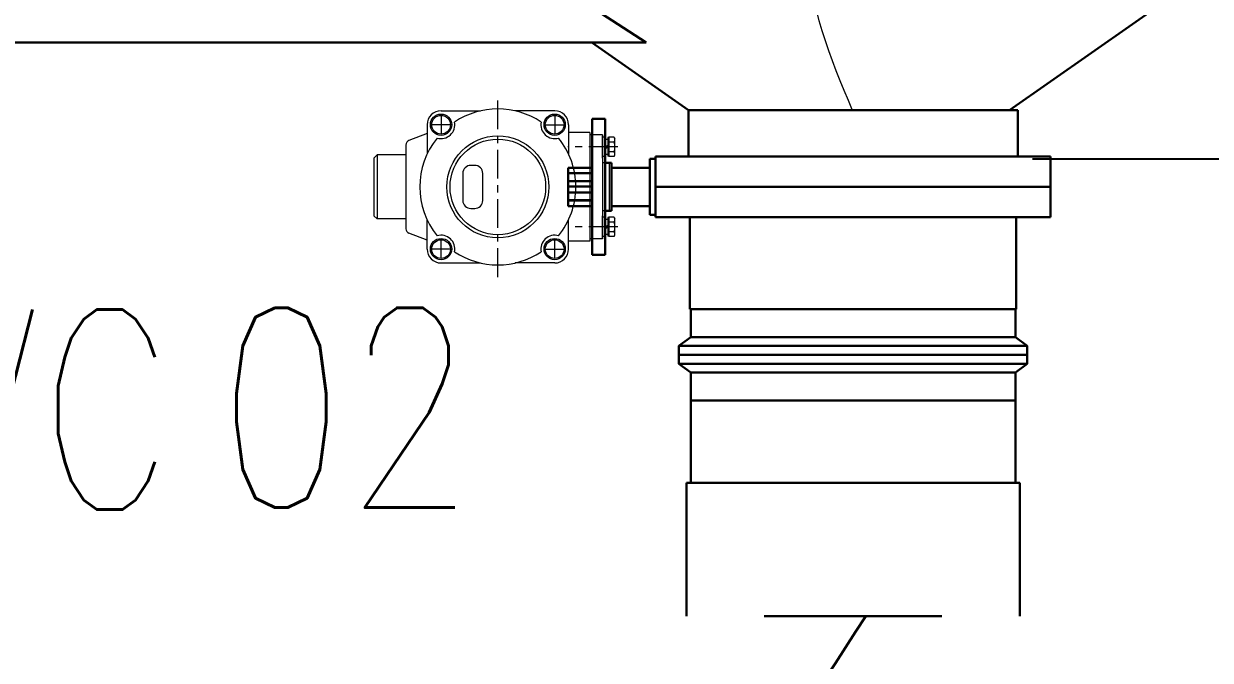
# Model space of a CAD drawing. Header units: inches. Extents: x 10149 to 11899, y 21917 to 23140.
# Drawn here: x 11823.12 to 11840.92, y 22428.53 to 22438.08 of the extents above; entities that cross this region are included whole.
import ezdxf
from ezdxf.enums import TextEntityAlignment as Align

# ---------------------------------------------------------------- set-up
doc = ezdxf.new("R2010")
doc.units = ezdxf.units.IN
doc.header["$MEASUREMENT"] = 0
doc.linetypes.add('AM_ISO08W050x2', pattern=[9, 6, -0.75, 1.5, -0.75])
doc.linetypes.add('CENTER', pattern=[50.8, 31.75, -6.35, 6.35, -6.35])
for name, color, linetype, lineweight in [('19 Pipe Process', 30, 'Continuous', 30), ('31 Equipment', 7, 'Continuous', 9), ('61 Revision Cloud', 1, 'Continuous', 9), ('Pipe-steam', 6, 'Continuous', 30), ('中心线', 1, 'CENTER', 9), ('粗线', 7, 'Continuous', 30), ('细线', 3, 'Continuous', 20)]:
    doc.layers.add(name, color=color, linetype=linetype, lineweight=lineweight)
for name, color, linetype in [('LIBELLE-INSTRUM', 7, 'Continuous'), ('MATERIEL-DIVERS', 7, 'Continuous'), ('OTHER MATERIAL', 7, 'Continuous'), ('REPERES', 7, 'Continuous'), ('TEXTES', 7, 'Continuous')]:
    doc.layers.add(name, color=color, linetype=linetype)
doc.layers.get('REPERES').off()
doc.styles.add('ROMANS', font='ROMANS.SHX')

# ---------------------------------------------------------------- blocks, each defined once
blk = doc.blocks.new('BLANK-M')
at = {"color": 7}
for p, q in [((0, 2.5), (0, -2.5)), ((2, 2.5), (0, 2.5)), ((2, 1.333), (2, -1.333)), ((2, -1.333), (2, -1.333)), ((0, -2.5), (2, -2.5))]:
    blk.add_line(p, q, dxfattribs=at)
at = {"layer": 'MATERIEL-DIVERS', "color": 2}
for p in [(0, 0), (2, 0)]:
    blk.add_point(p, dxfattribs=at)
at = {"layer": 'MATERIEL-DIVERS', "color": 7, "extrusion": (-1, 0, 0)}
blk.add_point((0, 0), dxfattribs=at)
at = {"layer": 'MATERIEL-DIVERS', "color": 7, "extrusion": (1, 0, 0)}
blk.add_point((2, 0), dxfattribs=at)
blk = doc.blocks.new('NOR-INS-ELEMENT_LS')
blk.add_line((0, -5), (0, -10))
blk.add_circle((0, 0), 5)
at = {"layer": 'LIBELLE-INSTRUM', "style": 'ROMANS'}
blk.add_attdef('LS', text='', height=3, dxfattribs=at).set_placement((0, 0), align=Align.MIDDLE)
blk = doc.blocks.new('APV-INS-M-L-LE1')
at = {"layer": '31 Equipment', "color": 7}
blk.add_line((0, -5), (0, -10), dxfattribs=at)
blk.add_circle((0, 0), 5, dxfattribs=at)
blk = doc.blocks.new('A$C27857EA5')
at = {"color": 7, "linetype": 'Continuous', "lineweight": 15}
blk.add_line((97.77, 233), (187.59, 295.893), dxfattribs=at)
for p, q in [((-257.59, 232.537), (-232.885, 232.537)), ((-186.564, 232.537), (-211.269, 232.537)), ((-266.247, 223.88), (-266.247, 205.63)), ((-177.907, 223.88), (-177.907, 205.63)), ((-266.247, 218.295), (-277.637, 213.993)), ((-164.577, 219), (-177.907, 219)), ((-164.577, 219), (-164.577, 151)), ((-156.577, 217.5), (-164.577, 217.5)), ((-156.577, 217.5), (-156.577, 170)), ((-156.577, 203), (-156.577, 217)), ((-154.977, 216), (-156.577, 216)), ((-154.977, 216), (-154.977, 204)), ((-152.777, 215.8), (-153.377, 215.8)), ((-153.377, 215.8), (-153.377, 204.2)), ((-149.322, 216.006), (-152.777, 216.006)), ((-152.777, 216.006), (-152.777, 214.64)), ((-149.322, 216.006), (-148.857, 215.2)), ((-148.857, 204.8), (-148.857, 215.2)), ((-279.577, 211.186), (-279.577, 158.813)), ((-154.977, 214.65), (-154.977, 205.35)), ((-153.377, 214.65), (-154.977, 214.65)), ((-153.377, 210.934), (-154.977, 210)), ((-153.377, 209.719), (-154.977, 208.784)), ((-152.777, 214.64), (-152.777, 205.36)), ((-149.322, 213.004), (-152.777, 213.004)), ((-297.577, 205), (-299.577, 203)), ((-299.577, 203), (-299.577, 167)), ((-279.577, 205), (-297.577, 205)), ((-297.577, 205), (-297.577, 165)), ((-154.977, 204), (-156.577, 204)), ((-153.377, 205.35), (-154.977, 205.35)), ((-152.777, 204.2), (-153.377, 204.2)), ((-149.322, 206.996), (-152.777, 206.996)), ((-152.777, 205.36), (-152.777, 203.994)), ((-149.322, 203.994), (-152.777, 203.994)), ((-149.322, 203.994), (-148.857, 204.8)), ((-152.577, 200), (-156.577, 200)), ((-152.577, 200), (-152.577, 170)), ((-297.577, 165), (-299.577, 167)), ((-279.577, 165), (-297.577, 165)), ((-266.247, 146.12), (-266.247, 164.37)), ((-177.907, 146.12), (-177.907, 164.37)), ((-152.577, 170), (-156.577, 170)), ((-156.577, 170), (-156.577, 152.5)), ((-156.577, 153), (-156.577, 167)), ((-156.577, 154), (-156.577, 166)), ((-154.977, 166), (-156.577, 166)), ((-154.977, 166), (-154.977, 154)), ((-154.977, 164.65), (-154.977, 155.35)), ((-153.377, 164.65), (-154.977, 164.65)), ((-152.777, 165.8), (-153.377, 165.8)), ((-153.377, 165.8), (-153.377, 154.2)), ((-149.322, 166.006), (-152.777, 166.006)), ((-152.777, 166.006), (-152.777, 164.64)), ((-152.777, 164.64), (-152.777, 155.36)), ((-149.322, 166.006), (-148.857, 165.2)), ((-148.857, 154.8), (-148.857, 165.2)), ((-266.247, 151.705), (-277.637, 156.007)), ((-153.377, 160.934), (-154.977, 160)), ((-153.377, 159.719), (-154.977, 158.784)), ((-149.322, 163.004), (-152.777, 163.004)), ((-149.322, 156.996), (-152.777, 156.996)), ((-164.577, 151), (-177.907, 151)), ((-156.577, 152.5), (-164.577, 152.5)), ((-154.977, 154), (-156.577, 154)), ((-153.377, 155.35), (-154.977, 155.35)), ((-152.777, 154.2), (-153.377, 154.2)), ((-152.777, 155.36), (-152.777, 153.994)), ((-149.322, 153.994), (-152.777, 153.994)), ((-149.322, 153.994), (-148.857, 154.8)), ((-257.59, 137.463), (-232.885, 137.463)), ((-186.564, 137.463), (-211.269, 137.463))]:
    blk.add_line(p, q)
blk.add_lwpolyline([(-231.565, 193.482, 0.4142136), (-236.565, 198.482), (-239, 198.482, 0.4142136), (-244, 193.482), (-244, 176.518, 0.4142136), (-239, 171.518), (-236.565, 171.518, 0.4142136), (-231.565, 176.518)], format="xyb", close=True)
for centre, radius in [((-257.59, 223.88), 6.657), ((-186.564, 223.88), 6.657), ((-257.59, 223.88), 5.857), ((-186.564, 223.88), 5.857), ((-222.077, 185), 31.872), ((-222.077, 185), 29.872), ((-257.59, 146.12), 6.657), ((-257.59, 146.12), 5.857), ((-186.564, 146.12), 6.657), ((-186.564, 146.12), 5.857)]:
    blk.add_circle(centre, radius)
for centre, radius, start, end in [((-257.59, 223.88), 8.657, 90, 180), ((-222.077, 185), 48.75, 56.335079, 123.664921), ((-186.564, 223.88), 8.657, 0, 90), ((-257.59, 223.88), 8.657, 253.530799, 11.286576), ((-186.564, 223.88), 8.657, 168.713424, 286.469201), ((-222.077, 185), 48.75, 141.152454, 218.847546), ((-222.077, 185), 48.75, 0, 38.847546), ((-151.511, 214.505), 2.654, 325.553128, 25.553128), ((-276.577, 211.186), 3, 110.693584, 180), ((-158.784, 210), 9.927, 342.387526, 17.612474), ((-151.511, 205.495), 2.654, 334.446872, 34.446872), ((-222.077, 185), 48.75, 321.152454, 0), ((-151.511, 164.505), 2.654, 325.553128, 25.553128), ((-276.577, 158.813), 3, 180, 249.306416), ((-158.784, 160), 9.927, 342.387526, 17.612474), ((-151.511, 155.495), 2.654, 334.446872, 34.446872), ((-257.59, 146.12), 8.657, 348.713424, 106.469201), ((-186.564, 146.12), 8.657, 73.530799, 191.286576), ((-257.59, 146.12), 8.657, 180, 270), ((-222.077, 185), 48.75, 236.335079, 303.664921), ((-186.564, 146.12), 8.657, 270, 0)]:
    blk.add_arc(centre, radius, start, end)
at = {"layer": '中心线', "linetype": 'AM_ISO08W050x2', "ltscale": 3}
for p, q in [((-222.077, 128.61), (-222.077, 240.628)), ((-251.733, 223.88), (-263.447, 223.88)), ((-257.59, 229.737), (-257.59, 218.023)), ((-192.421, 223.88), (-180.707, 223.88)), ((-186.564, 229.737), (-186.564, 218.023)), ((-147.151, 210), (-178.372, 210)), ((-147.151, 160), (-178.372, 160)), ((-257.59, 140.263), (-257.59, 151.977)), ((-186.564, 140.263), (-186.564, 151.977)), ((-251.733, 146.12), (-263.447, 146.12)), ((-192.421, 146.12), (-180.707, 146.12))]:
    blk.add_line(p, q, dxfattribs=at)
at = {"layer": '粗线', "linetype": 'Continuous'}
for p, q in [((97.77, 233), (419.6, 458.348)), ((-321.865, 400.348), (-129.409, 275.348)), ((-570.5, 275.348), (-129.409, 275.348)), ((-163.421, 275.348), (-103, 233)), ((103, 233), (-103, 233)), ((-103, 233), (-103, 204)), ((103, 233), (-103, 233)), ((103, 205.031), (103, 233)), ((-155.077, 227.5), (-163.077, 227.5)), ((-163.077, 227.5), (-163.077, 142.5)), ((-155.077, 227.5), (-155.077, 142.5)), ((-127.077, 202.5), (-123.423, 202.5)), ((-127.077, 167.5), (-127.077, 202.5)), ((-123.423, 204), (-123.423, 185)), ((123.423, 204), (-123.423, 204)), ((103.201, 204), (103, 205.031)), ((123.423, 185), (123.423, 204)), ((-178.077, 197.02), (-163.077, 197.02)), ((-178.077, 197.02), (-178.077, 193.615)), ((-178.077, 193.615), (-163.077, 193.615)), ((-178.077, 188.636), (-178.077, 193.615)), ((-151.077, 200), (-155.077, 200)), ((-151.077, 200), (-151.077, 170)), ((-127.077, 197), (-151.077, 197)), ((-178.077, 188.636), (-163.077, 188.636)), ((-178.077, 185.164), (-178.077, 188.636)), ((-178.077, 185.164), (-163.077, 185.164)), ((-178.077, 181.595), (-178.077, 185.164)), ((-178.077, 181.595), (-163.077, 181.595)), ((-178.077, 181.595), (-178.077, 176.617)), ((-123.423, 185), (-123.423, 166)), ((-123.423, 185), (123.423, 185)), ((123.423, 185), (-123.423, 185)), ((123.423, 166), (123.423, 185)), ((-178.077, 176.617), (-163.077, 176.617)), ((-178.077, 176.549), (-178.077, 176.617)), ((-178.077, 176.549), (-163.077, 176.549)), ((-178.077, 172.98), (-178.077, 176.549)), ((-178.077, 172.98), (-163.077, 172.98)), ((-151.077, 173), (-127.077, 173)), ((-155.077, 170), (-151.077, 170)), ((-127.077, 167.5), (-123.423, 167.5)), ((-123.423, 166), (123.423, 166)), ((-102, 166), (-102, 108.6)), ((102, 166), (102, 108.6)), ((-163.077, 142.5), (-155.077, 142.5)), ((102, 108.6), (-102, 108.6)), ((-101.5, 108.6), (101.5, 108.6)), ((-101.5, 91.002), (-101.5, 108.6)), ((101.5, 91.002), (101.5, 108.6)), ((-108.85, 85.6), (-101.5, 91.002)), ((-101.5, 91.002), (101.5, 91.002)), ((108.85, 85.6), (101.5, 91.002)), ((-108.85, 80), (-108.85, 85.6)), ((-108.85, 85.6), (108.85, 85.6)), ((108.85, 80), (108.85, 85.6)), ((-108.85, 80), (108.85, 80)), ((-108.85, 80), (108.85, 80)), ((-108.85, 80), (-108.85, 74.4)), ((-108.85, 74.4), (-101.5, 68.998)), ((-108.85, 74.4), (108.85, 74.4)), ((108.85, 74.4), (101.5, 68.998)), ((108.85, 80), (108.85, 74.4)), ((-101.5, 68.998), (-101.5, 0)), ((-101.5, 68.998), (101.5, 68.998)), ((101.5, 68.998), (101.5, 0)), ((-101.5, 51.4), (101.5, 51.4)), ((-101.5, 0), (101.5, 0))]:
    blk.add_line(p, q, dxfattribs=at)
at = {"layer": '细线', "color": 7, "ltscale": 25}
blk.add_spline([(-120.599, 570.348), (-25.944, 366.318), (-27.958, 333.799), (-0.5, 233)], degree=3, dxfattribs=at)
blk = doc.blocks.new('REPNORM1')
at = {"layer": 'TEXTES', "style": 'ROMANS', "width": 0.75}
for tag, p in [('ZONE', (-9.75, -1.25)), ('SOUSZONE', (-5.25, -1.25)), ('ELEMENT', (-0.747, -1.25)), ('NUM', (5.588, -1.222))]:
    blk.add_attdef(tag, p, '', height=3, dxfattribs=at)

msp = doc.modelspace()

# ---------------------------------------------------------------- linework, layer by layer
at = {"layer": '19 Pipe Process'}
msp.add_open_spline([(11835.748, 22429.193), (11832.51, 22424.189), (11813.749, 22395.204), (11801.921, 22417.663), (11809.175, 22484.374), (11791.73, 22484.176), (11781.991, 22484.066)], degree=3, knots=[46.551714, 46.551714, 46.551714, 46.551714, 56.001857, 101.299771, 133.805603, 174.885302, 174.885302, 174.885302, 174.885302], dxfattribs=at)

# ---------------------------------------------------------------- block references
at = {"layer": '61 Revision Cloud', "xscale": 0.024, "yscale": 0.024, "zscale": 0.024}
msp.add_blockref('A$C27857EA5', (11835.559, 22431.193), dxfattribs=at)
at = {"layer": 'OTHER MATERIAL', "rotation": 270}
for name in ['NOR-INS-ELEMENT_LS', 'APV-INS-M-L-LE1']:
    msp.add_blockref(name, (11848.25, 22436.05), dxfattribs=at)
at = {"layer": 'Pipe-steam', "rotation": 270}
msp.add_blockref('BLANK-M', (11835.559, 22431.193), dxfattribs=at)
at = {"layer": 'REPERES'}
ref = msp.add_blockref('REPNORM1', (11820.427, 22432.043), dxfattribs=at)
ref.add_attrib('ELEMENT', 'XVC', (11819.68, 22430.793), dxfattribs={"layer": 'TEXTES', "height": 3, "style": 'ROMANS', "width": 0.75})
ref.add_attrib('NUM', '02', (11826.016, 22430.821), dxfattribs={"layer": 'TEXTES', "height": 3, "style": 'ROMANS', "width": 0.75})

doc.saveas('drawing.dxf')
